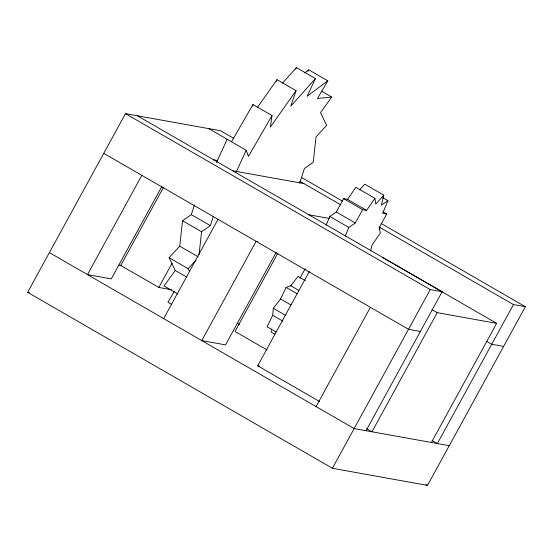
<?xml version="1.0" encoding="UTF-8"?>
<svg xmlns="http://www.w3.org/2000/svg" width="553" height="553" viewBox="0 0 553 553"><rect width="100%" height="100%" fill="white"/><g stroke="black" fill="none" stroke-linecap="round" stroke-linejoin="round"><path stroke-width="0.83" d="M271.44 329.007L271.157 332.104L274.82 334.219M275.919 331.869L267.127 326.795L272.691 315.265L273.327 308.291L280.558 298.966L286.115 287.436L290.781 285.77L298.012 276.445L305.332 280.668M186.935 277.233L175.218 270.465L169.114 257.698L179.725 246.168L182.531 220.751L191.31 214.626L194.483 204.859M199.052 254.629L201.582 231.748L210.354 225.624L213.271 216.665M252.728 106.197L252.956 104.545L272.007 115.542L270.396 127.086L296.055 90.657L277.005 79.66L257.269 107.683M370.641 250.938L372.003 245.138L380.284 233.09L379.386 227.318L386.692 213.976L383.029 211.861M359.588 189.9L364.724 184.163L383.768 195.161L381.432 205.101L387.916 200.656L382.787 197.698M299.685 183.098L304.447 168.444L313.226 162.319L316.033 136.895L326.65 125.372L320.546 112.605L331.717 97.072L321.466 91.148M276.479 81.215L277.005 79.66M296.055 90.657L290.754 106.204L315.438 78.595L296.394 67.604L282.618 83.005M326.194 225.099L329.782 216.43L336.265 211.993L343.572 198.651L347.561 199.37L366.611 210.368L374.886 198.313L355.842 187.315L347.561 199.37M345.238 236.09L348.825 227.428L355.309 222.99L362.616 209.649L366.611 210.368M387.916 200.656L382.697 213.258L386.692 213.976M216.43 162.554L227.152 139.259M236.193 171.997L246.196 150.257L208.702 128.607M295.668 69.139L296.394 67.604M315.438 78.595L307.095 96.27L327.825 80.828L308.781 69.83L304.634 72.92M381.19 223.467L525.35 306.708L427.517 485.396L332.408 468.287L27.65 292.33L125.483 113.635L220.592 130.75L234.037 138.513M141.838 175.342L87.485 274.613L111.264 278.892L161.877 186.437M163.453 187.398L120.72 265.454L158.815 287.449L171.554 289.737M158.815 287.449L172.094 263.2M163.674 318.604L218.027 219.327M276.161 252.424L225.548 344.878L201.769 340.6L256.122 241.322L257.822 241.626M277.737 253.385L235.004 331.441L267.127 349.98M299.947 278.318L305.228 268.689M319.696 401.596L257.698 365.803L309.3 271.551M379.31 229.08L380.132 227.587M316.053 406.579L370.406 307.309M332.408 468.287L430.241 289.592L442.13 291.728L366.038 430.718M431.423 442.483L496.649 323.353L437.202 312.652L371.982 431.782L366.757 428.769M525.35 306.708L513.461 304.565L437.368 443.547L432.142 440.534M231.555 141.692L252.956 104.545M272.007 115.542L248.463 156.409L246.196 150.257M174.423 291.196L167.932 302.242L171.596 304.357M307.917 71.302L308.781 69.83M327.825 80.828L317.443 98.496L331.717 97.072M175.218 270.465L164.041 285.998L177.962 294.03M383.768 195.161L375.784 204.085L374.886 198.313M189.596 271.696L188.158 268.689L195.983 260.2M213.562 159.762L217.806 160.529M232.606 170.759L303.943 183.596M308.795 214.751L329.18 218.414M119.026 265.15L121.57 265.606M420.391 331.441L408.501 329.305L103.743 153.347M503.61 346.413L491.721 344.277L486.495 341.256M27.65 292.33L29.35 292.634M257.698 365.803L259.398 366.107M449.257 445.69L354.148 428.575L49.39 252.617M343.572 198.651L362.616 209.649M301.261 177.326L342.342 201.043M299.83 181.225L340.911 204.942M379.005 226.937L513.461 304.565M336.265 211.993L355.309 222.99M329.782 216.43L348.825 227.428M137.372 115.777L442.13 291.728M382.365 257.366L496.649 323.353M125.483 113.635L430.241 289.592M431.976 309.639L437.202 312.652M191.31 214.626L210.354 225.624M182.531 220.751L201.582 231.748M290.781 285.77L298.834 290.422M286.115 287.436L297.106 293.781M280.558 298.966L290.809 304.883M179.725 246.168L198.043 256.744M273.327 308.291L285.777 315.486M272.691 315.265L282.942 321.189M169.114 257.698L188.158 268.689M237.119 323.208L239.359 324.5M426.024 484.539L427.517 485.396"/></g></svg>
